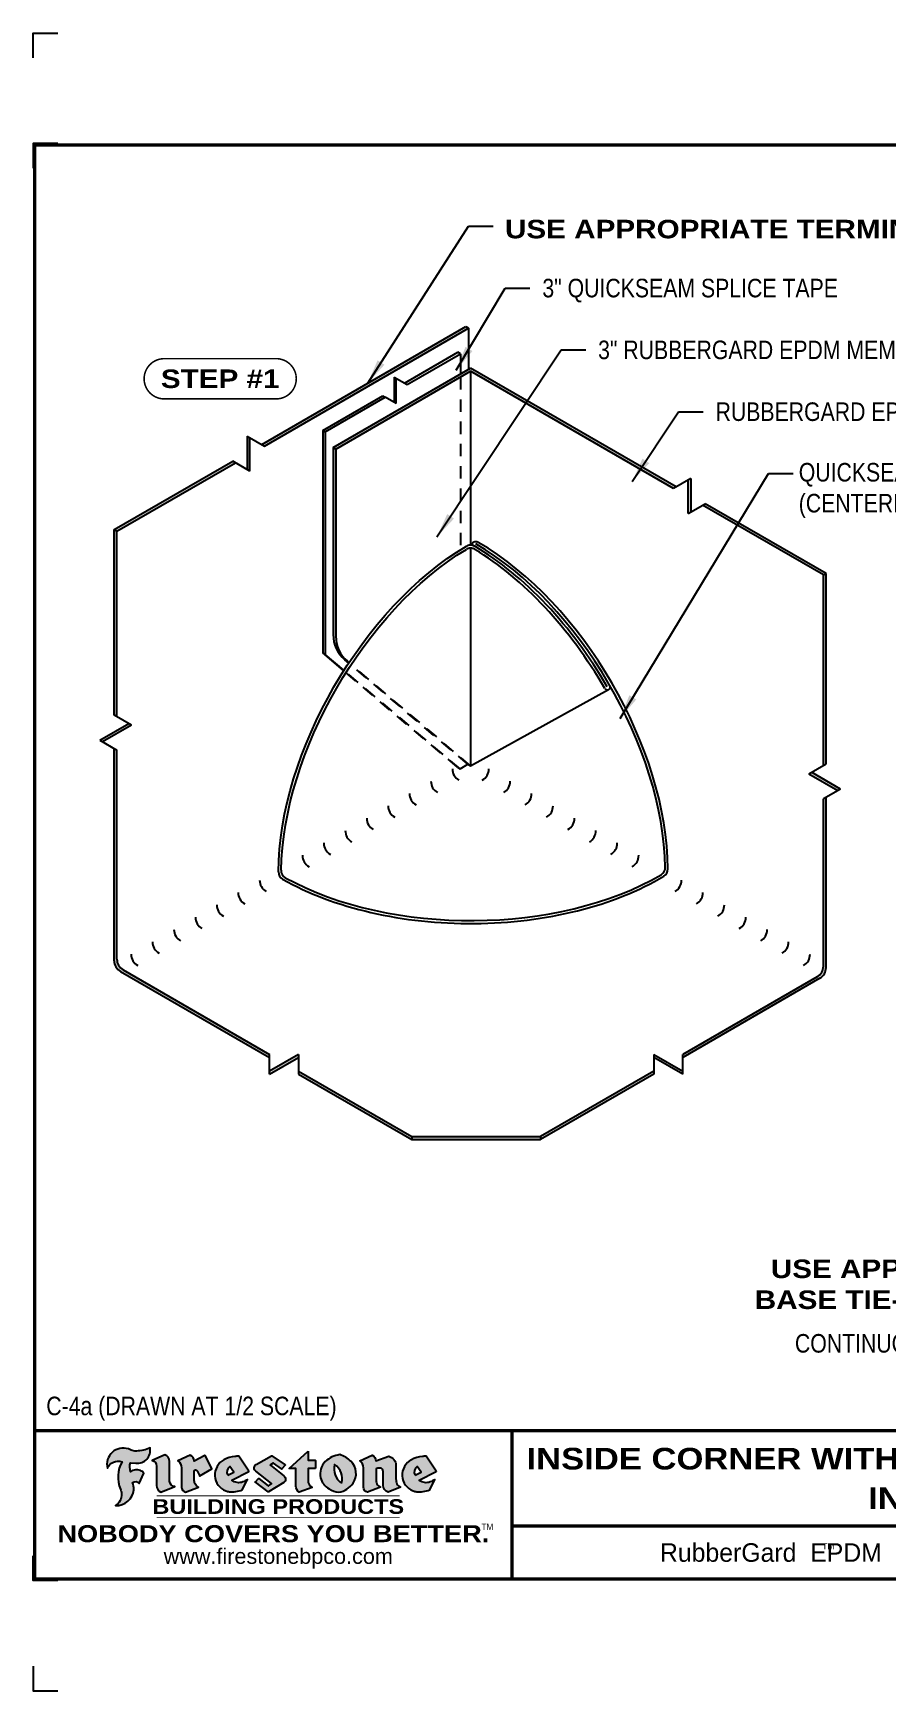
# Model space of a CAD drawing. Header units: inches. Extents: x 121.4 to 141.5, y -221.5 to -204.7.
# Drawn here: x 121.45 to 130.09, y -221.46 to -204.7 of the extents above; entities that cross this region are included whole.
import ezdxf
from ezdxf.enums import TextEntityAlignment as Align

# ---------------------------------------------------------------- set-up
doc = ezdxf.new("R2010")
doc.units = ezdxf.units.IN
doc.header["$MEASUREMENT"] = 0
doc.linetypes.add('HIDDEN', pattern=[0.375, 0.25, -0.125])
doc.linetypes.add('HIDDEN2', pattern=[0.1875, 0.125, -0.0625])
doc.layers.get('0').update_dxf_attribs({"linetype": 'CONTINUOUS'})
doc.layers.get('DEFPOINTS').update_dxf_attribs({"linetype": 'CONTINUOUS'})
for name, color, linetype in [('FSBP-ANNO-NOTE', 7, 'CONTINUOUS'), ('FSBP-MEMBRANE', 7, 'CONTINUOUS'), ('FSBP-TTLB', 7, 'CONTINUOUS'), ('FSBP-TTLB-BORDER', 7, 'CONTINUOUS'), ('FSBP-TTLB-TEXT', 7, 'CONTINUOUS')]:
    doc.layers.add(name, color=color, linetype=linetype)
doc.styles.add('FSBP_ARIAL', font='arial.ttf')
doc.styles.add('FSBP_ARIAL_BOLD', font='')
doc.styles.add('FSBP_ARIAL_NAR', font='ARIALN.TTF')
doc.styles.add('FSBP_BANKGOTHIC', font='bgothm.ttf')
doc.styles.get('FSBP_ARIAL_BOLD').set_extended_font_data('Arial Black')
doc.dimstyles.new('FSBP-LEADER', dxfattribs={"dimtxt": 0.1875, "dimasz": 0.25, "dimexe": 0.0625, "dimexo": 0.125, "dimgap": 0.125, "dimtad": 0, "dimtih": 1, "dimtoh": 1, "dimdec": 4, "dimzin": 0, "dimdsep": 46, "dimlunit": 4, "dimtxsty": 'FSBP_ARIAL_NAR', "dimcen": 0.09375, "dimclrd": 256, "dimclre": 256, "dimclrt": 256, "dimadec": 0, "dimazin": 0, "dimtfac": 1, "dimtdec": 4, "dimtofl": 0, "dimtmove": 0, "dimatfit": 3, "dimfxl": 0, "dimtolj": 1, "dimtzin": 0, "dimlwd": -1, "dimlwe": -1, "dimarcsym": 0})

# ---------------------------------------------------------------- blocks, each defined once
blk = doc.blocks.new('TTLB-EPDM_2')
at = {"layer": 'FSBP-TTLB-TEXT'}
h = blk.add_hatch(color=1, dxfattribs=at)
edge = h.paths.add_edge_path()
edge.add_arc((1.037309769669573, -0.1982514792917306), 0.1319107607348553, 264.0410451462098, 370.3106169565175)
edge.add_arc((1.027551646585694, 0.1214293576525799), 0.3273056962876235, 270.05058356628535, 295.23459397187514, ccw=False)
edge.add_arc((1.022801957313345, -0.06680179986895154), 0.1391656561713503, 249.3281275763668, 272.0749124149863, ccw=False)
edge.add_line((0.9736743133014443, -0.1970076156048179), (0.9474927838574558, -0.1852745150568325))
edge.add_arc((0.8939498971398288, -0.3394262635682071), 0.1631857907024099, 70.84590087378872, 194.3325259843273)
edge.add_arc((0.8444260109029493, -0.4259936440910768), 0.1179914261095279, 70.96950098067128, 156.9641407594482, ccw=False)
edge.add_arc((1.153141409296894, -0.4684497516079468), 0.3110405457095052, 150.3231137483159, 203.2084295854517)
edge.add_arc((0.7562495500622943, -0.6412608153899899), 0.1218587156617311, 0.8849157075190988, 24.34668939894999, ccw=False)
edge.add_arc((0.7493781665697374, -0.6475258110744375), 0.1289731377238325, -58.36655102076742, 3.6216782311386737, ccw=False)
edge.add_arc((0.8256699029544474, -0.5792158350996106), 0.1783301886510354, 267.2205474105585, 354.1381621173521)
edge.add_arc((0.7903121048625305, -0.6011409294291745), 0.212787892960859, 0.9996158580669322, 21.00503380861244)
edge.add_arc((1.01880712263941, -0.5666691048185161), 0.05136395668415847, 40.82117713173261, 125.52727787225791, ccw=False)
edge.add_line((1.057676976260041, -0.5330924682126437), (1.102776947655911, -0.4308018311949837))
edge.add_arc((1.040858222524664, -0.4699705673995949), 0.07326744446031509, 32.31675181867256, 66.31481236598174)
edge.add_arc((1.032262518825329, -0.5063316993097662), 0.1102246948011782, 69.8179132332389, 125.254734720681)
edge.add_arc((1.127708877207287, -0.368959353531244), 0.1659710644737306, 164.1569669952081, 196.5811013160487, ccw=False)
edge.add_line((0.9680425188342383, -0.3236487780942383), (1.023615334387159, -0.3294494641845773))
h = blk.add_hatch(color=1, dxfattribs=at)
edge = h.paths.add_edge_path()
edge.add_line((1.275239419159561, -0.6223407783464694), (1.415345367376062, -0.5660418822574371))
edge.add_arc((1.421019305783958, -0.5090099247487757), 0.05731350411836949, 181.9717871001989, 264.31851000495806, ccw=False)
edge.add_line((1.363739737527226, -0.5109819325197265), (1.363412352251203, -0.3102363679013962))
edge.add_arc((1.294263659668751, -0.3103491388303989), 0.06914878453844908, 0.0934405599591014, 72.42834396969012)
edge.add_line((1.315139561173908, -0.2444268274366692), (1.186839444240604, -0.3024209471341379))
edge.add_arc((1.175246268095289, -0.3585110609420917), 0.05727567197445628, -0.017399788185912257, 78.322067691347, ccw=False)
edge.add_line((1.232521937428658, -0.3585284546236807), (1.232574268422297, -0.555126496687123))
edge.add_arc((1.305699496415486, -0.5558575689677219), 0.07312888236350451, 179.4272023230205, 245.3845503102953)
h = blk.add_hatch(color=1, dxfattribs=at)
edge = h.paths.add_edge_path()
edge.add_line((1.792026821926584, -0.3839679064720229), (1.722158956877934, -0.2518542302253621))
edge.add_arc((1.720119655279638, -0.2529327078887852), 0.002306916790721817, 27.87197133405656, 117.3766794470751)
edge.add_line((1.719058846382097, -0.250884159729182), (1.610638460368705, -0.3070279753467702))
edge.add_arc((1.547088841662962, -0.3061026658494403), 0.06355635479880145, 359.165808011073, 425.8793658831422)
edge.add_line((1.573061729235633, -0.2480956029480268), (1.446879247402876, -0.3051325108639702))
edge.add_arc((1.407812067100189, -0.370357133046621), 0.07602957263902092, -3.441403975725109, 59.07992244284969, ccw=False)
edge.add_line((1.483704536400296, -0.3749210150788969), (1.483704536400296, -0.5723838140635706))
edge.add_arc((1.54053746518044, -0.568254406115083), 0.05698275005415228, 184.1557352478595, 255.3066498366543)
edge.add_line((1.526084036778343, -0.6233736605654059), (1.657291340682093, -0.570650514527486))
edge.add_arc((1.688298576827198, -0.5021390388423987), 0.0752015358480571, 207.5160880841914, 245.649226723163, ccw=False)
edge.add_arc((1.721050197024907, -0.4914488168456328), 0.1093332836229113, 179.4823365255141, 204.5537900001094, ccw=False)
edge.add_line((1.611721375809452, -0.4904610114968335), (1.611721375809452, -0.4126404716788983))
edge.add_arc((1.628589765097195, -0.414159299036043), 0.01693662875851176, 28.356188110622725, 174.8549701683585, ccw=False)
edge.add_arc((1.627340435522395, -0.4197189881350504), 0.02111886817708033, 22.216893572439517, 40.10213956426492, ccw=False)
edge.add_line((1.646891420738257, -0.4117336534413738), (1.666638796144639, -0.4549750258192233))
edge.add_arc((1.668737246926742, -0.4540167099035481), 0.002306916790685496, 204.545128184284, 299.6323508190091)
edge.add_line((1.669877862091766, -0.4560219186518992), (1.791128135493295, -0.3870515928837648))
edge.add_line((1.791128135493295, -0.3870515928837648), (1.792026821926584, -0.3839679064720229))
h = blk.add_hatch(color=1, dxfattribs=at)
h.paths.add_polyline_path([(2.063388732080512, -0.2583237030618903, 0.02524281661523788), (2.025024361750752, -0.2610532129309178, 0.1213611957758757), (1.901773912052249, -0.3008158885520373, 0.6151668103976068), (1.93274136141747, -0.6099060679591872, 0.05306812109568645), (1.967936229862175, -0.617865745600497, 0.1150932231766138), (2.099126721549737, -0.5994933789882708), (2.151195569562105, -0.4944891916583316, -0.08755405562188731), (2.104230609512001, -0.5187113292177372, -0.265591761123442), (1.992692314386659, -0.5010701623316862), (2.165347897647223, -0.4141184325909109, 0.4518949533370738), (2.166222728871162, -0.4107679608846269)])
h.paths.add_polyline_path([(2.014217313945437, -0.4188965037300676), (1.951113654018855, -0.4515330109460507, -0.3720533890450154), (1.973177450672722, -0.3607130665457561)], flags=16)
h = blk.add_hatch(color=1, dxfattribs=at)
edge = h.paths.add_edge_path()
edge.add_arc((2.260407392426802, -0.3775796671688782), 0.04152450223225729, 123.20805433950699, 232.2027298779723, ccw=False)
edge.add_line((2.237665217914071, -0.3428366421988329), (2.393535971665983, -0.2540943745380986))
edge.add_arc((2.394677353533142, -0.2560991469722482), 0.002306916790741334, 55.64644466176611, 119.65426054492559, ccw=False)
edge.add_line((2.395979141996861, -0.2541946229174954), (2.531809646140459, -0.3470380726374032))
edge.add_arc((2.530468902927946, -0.3489153772789875), 0.002306916790700397, -42.731101238422525, 54.4661353739603, ccw=False)
edge.add_line((2.532163440279987, -0.3504807552658491), (2.498457913851155, -0.3869673252714421))
edge.add_arc((2.496763376499139, -0.3854019472845934), 0.002306916790672934, 233.7527076894875, 317.26889876138785, ccw=False)
edge.add_line((2.495399362263356, -0.38726241234572), (2.413849913492982, -0.3274738082119626))
edge.add_arc((2.412485899257181, -0.3293342732731342), 0.002306916790720064, 53.75270768979358, 124.4135619297835)
edge.add_line((2.41118211687575, -0.3274311136421062), (2.382933981293377, -0.346782838468144))
edge.add_arc((2.38423776367478, -0.3486859980991606), 0.002306916790694898, 124.4135619293799, 231.8459020253626)
edge.add_line((2.382812599816248, -0.3505000469010184), (2.519899969301207, -0.4581994452042721))
edge.add_arc((2.494247019847682, -0.4908523236374461), 0.04152450223225742, -55.21225898295222, 51.84590202520428, ccw=False)
edge.add_line((2.517938320565804, -0.5249552055672808), (2.364434947484597, -0.6179520922513717))
edge.add_arc((2.36323960192349, -0.6159790200102006), 0.002306916790726996, 233.2955624372927, 301.20872157023314, ccw=False)
edge.add_line((2.361860787187538, -0.6178285429225383), (2.231266621301074, -0.5204709167214361))
edge.add_arc((2.232647938930649, -0.5186232623475259), 0.002306916790697672, 135.5134179846393, 233.21798691998708, ccw=False)
edge.add_line((2.231002150870836, -0.5170067083764565), (2.262839375599356, -0.4845937328397696))
edge.add_arc((2.264485163659225, -0.4862102868108537), 0.002306916790748497, 53.0352839999411, 135.513417985369, ccw=False)
edge.add_line((2.265872365996302, -0.4843670465239001), (2.361834678328762, -0.5565872257804898))
edge.add_arc((2.363221880665761, -0.5547439854936304), 0.002306916790627066, 233.0352840000685, 302.2362632414394)
edge.add_line((2.36445241715569, -0.5566953042850713), (2.39428499383348, -0.5378823484768844))
edge.add_arc((2.393054457343549, -0.5359310296853765), 0.002306916790685166, 302.2362632406177, 412.2027298768422)
edge.add_line((2.394468296066179, -0.5341081404551886), (2.234958295420142, -0.4103916733127022))
h = blk.add_hatch(color=1, dxfattribs=at)
edge = h.paths.add_edge_path()
edge.add_line((2.763460561272041, -0.2072496393923444), (2.763460561272041, -0.2969520779963801))
edge.add_arc((2.765767478062699, -0.2969520779963943), 0.00230691679065842, 179.9999999996471, 269.9999999996471)
edge.add_line((2.765767478062685, -0.2992589947870528), (2.835417693520355, -0.2992589947870528))
edge.add_arc((2.835417693520355, -0.3015659115777538), 0.002306916790701052, 0, 90, ccw=False)
edge.add_line((2.837724610311056, -0.3015659115777538), (2.837724610311056, -0.3790761307453892))
edge.add_arc((2.83541769352037, -0.3790761307453749), 0.002306916790686842, 269.99999999964706, 359.99999999964706, ccw=False)
edge.add_line((2.835417693520355, -0.3813830475360618), (2.765767478062685, -0.3813830475360618))
edge.add_arc((2.765767478062699, -0.3836899643267202), 0.00230691679065842, 90.00000000035294, 180.0000000003529)
edge.add_line((2.763460561272041, -0.3836899643267344), (2.763460561272041, -0.5033995910642801))
edge.add_arc((2.836735953378943, -0.5071368822038516), 0.07337063740681413, 177.0802527808789, 245.3249543133826)
edge.add_line((2.806105814540615, -0.5738080530967267), (2.674529557384915, -0.6226036013049594))
edge.add_arc((2.708610405062069, -0.564298408791804), 0.06753517344606039, 177.0345319916277, 239.6926428024901, ccw=False)
edge.add_line((2.641165668230087, -0.560804539009709), (2.641165668230087, -0.3836899643267344))
edge.add_arc((2.638858751439429, -0.3836899643267202), 0.00230691679065842, 359.9999999996471, 449.999999999647)
edge.add_line((2.638858751439443, -0.3813830475360618), (2.572857950769389, -0.3813830475360618))
edge.add_line((2.572857950769389, -0.3813830475360618), (2.763460561272041, -0.2072496393923444))
h = blk.add_hatch(color=1, dxfattribs=at)
edge = h.paths.add_edge_path(flags=16)
edge.add_arc((2.940363509127394, -0.4847985213681437), 0.1684614578629418, 344.5558804047865, 417.0140046669545)
edge.add_arc((3.194458079644619, -0.3883534532477785), 0.1684614578629414, 164.5558804047864, 237.0140046669546)
edge = h.paths.add_edge_path()
edge.add_arc((3.069375116502199, -0.4399344555144872), 0.1828726885096673, 136.0914512150047, 191.213418978326)
edge.add_arc((3.064939550433406, -0.4318234379590333), 0.1803148804748503, 194.0167254156723, 240.6663730831859)
edge.add_arc((3.098047041778981, -0.3845058757092554), 0.2378525180183701, 239.2975390661776, 264.2889872773176)
edge.add_arc((3.04884478212623, -0.4190232383793012), 0.203760689247156, 277.1986764832036, 326.503572961274)
edge.add_arc((3.077739326803546, -0.4341046616465112), 0.171374865791709, 325.3768876809902, 406.3828327799087)
edge.add_arc((3.011839488065919, -0.4896144380417797), 0.2571945645850002, 44.28462553519766, 73.82901434867304)
edge.add_arc((3.117152499586992, -0.4983433120546693), 0.2579560664039132, 97.50292863483666, 134.1039137579027)
h = blk.add_hatch(color=1, dxfattribs=at)
edge = h.paths.add_edge_path()
edge.add_line((3.322690228557462, -0.5721896537377091), (3.322690228557462, -0.3749210150788969))
edge.add_arc((3.246797759257384, -0.3703571330465745), 0.076029572638996, 356.5585960242387, 419.0799224428129)
edge.add_line((3.285864939560099, -0.3051325108639702), (3.412047421392799, -0.2480956029480268))
edge.add_arc((3.386074533820159, -0.3061026658494941), 0.06355635479883807, 0.3962622833877276, 65.87936588318718, ccw=False)
edge.add_line((3.449629368605429, -0.3056631084210863), (3.580526418688805, -0.2593848434574539))
edge.add_arc((3.555744121700958, -0.3530904070730321), 0.09692726601172152, 2.366977007666776, 75.18615851992018, ccw=False)
edge.add_line((3.652588689330287, -0.3490873311063041), (3.652588689330287, -0.4883770011386872))
edge.add_arc((3.761877549389556, -0.4914934052703811), 0.1093332836229047, 178.3666365323574, 204.5537900000422)
edge.add_arc((3.729125929191727, -0.5021836272670953), 0.07520153584796169, 207.5160880841711, 245.2240541443093)
edge.add_line((3.697611150971852, -0.5704631245385627), (3.572585913552643, -0.6207021253773775))
edge.add_arc((3.59534718600759, -0.5526356419907701), 0.07177131519198746, 180.3328587115751, 251.51018566665869, ccw=False)
edge.add_line((3.523577081955409, -0.5530525936986663), (3.523577081955409, -0.4153032515383615))
edge.add_arc((3.486319529276879, -0.4148773504126441), 0.0372599868942854, 359.3450650296066, 449.0500281941028)
edge.add_arc((3.482769874121713, -0.4419622099033496), 0.06447454900600783, 86.29402372314017, 119.8211331593848)
edge.add_line((3.450707067966732, -0.3860252459975726), (3.450707067966732, -0.4904610114968335))
edge.add_arc((3.560035889182251, -0.491448816845647), 0.1093332836229751, 179.4823365255069, 204.5537900001023)
edge.add_arc((3.527284268984408, -0.5021390388424952), 0.07520153584796385, 207.5160880841699, 245.6492267231416)
edge.add_line((3.496277032839316, -0.570650514527486), (3.365069728935509, -0.6233736605654059))
edge.add_arc((3.37950248606194, -0.5682868177318081), 0.05694615642555727, 183.9298782390169, 255.318496325343, ccw=False)
h = blk.add_hatch(color=1, dxfattribs=at)
h.paths.add_polyline_path([(3.957695472291277, -0.2583237030618903, 0.02524281661523822), (3.919331101961575, -0.2610532129309178, 0.1085638477195505), (3.807890832595604, -0.2939221658134414, 0.6425897848490651), (3.827048101628293, -0.6099060679591872, 0.05306812109569052), (3.862242970072884, -0.617865745600497, 0.1150932231766133), (3.993433461760503, -0.5994933789882708), (4.045502309772871, -0.4944891916583316, -0.08755405562189084), (3.998537349722767, -0.5187113292177372, -0.2655917611234366), (3.886999054597368, -0.5010701623316862), (4.059654637857989, -0.4141184325909109, 0.4518949533370731), (4.060529469081928, -0.4107679608846269)])
h.paths.add_polyline_path([(3.90852405415626, -0.4188965037300676), (3.845420394229677, -0.4515330109460507, -0.3720533890450147), (3.867484190883488, -0.3607130665457561)], flags=16)
at = {"layer": 'DEFPOINTS', "linetype": 'Continuous', "ltscale": 1.75}
for points in [[(-0.015625, 13.88083333333333), (-0.015625, 14.13083333333333), (0.234375, 14.13083333333333)], [(-0.015625, -2.380833333333342), (-0.015625, -2.630833333333342), (0.234375, -2.630833333333342)]]:
    blk.add_lwpolyline(points, dxfattribs=at)
at = {"layer": 'DEFPOINTS', "color": 1}
for points in [[(0.234375, 13.015625), (-0.015625, 13.015625), (-0.015625, 12.765625)], [(0.234375, -1.515625), (-0.015625, -1.515625), (-0.015625, -1.265625)]]:
    blk.add_lwpolyline(points, dxfattribs=at)
at = {"layer": 'FSBP-TTLB', "const_width": 0.03125}
for points in [[(0, 0), (0, -1.5), (20, -1.5), (20, 0), (0, 0)], [(4.825208527206769, 0), (4.825208527206769, -0.9643749050531198)], [(4.825208527206769, -0.9643749050531198), (15.84028770518938, -0.9643749050531198)], [(4.825208527206769, -0.9643749050531198), (4.825208527206769, -1.5)]]:
    blk.add_lwpolyline(points, dxfattribs=at)
at = {"layer": 'FSBP-TTLB-BORDER', "const_width": 0.03125}
blk.add_lwpolyline([(20, 0), (20, 13), (0, 13), (0, 0)], dxfattribs=at)
at = {"layer": 'FSBP-TTLB-TEXT', "color": 1}
blk.add_line((0.7358432058323388, -0.379822754145593), (0.7358432058323388, -0.379822754145593), dxfattribs=at)
for points in [[(1.023615323725323, -0.3294494630716969, 0.5000510906601082), (1.167090420776901, -0.1746414942047778, -0.1103304102359608), (1.027840608309816, -0.2058762110801382, -0.09957876667165425), (0.9736743133014443, -0.1970076156048179), (0.9474927838574558, -0.1852745150568325, 0.5978159689075124), (0.7358432058323388, -0.379822754145593, -0.3938834584182213), (0.8828996422548698, -0.3144510229727047, 0.2349406564350952), (0.86727108227484, -0.5910237178633082, -0.1027304183841549), (0.8780937320133262, -0.6393788197974146, -0.2772692352614086), (0.8170223912655956, -0.7573362346216896, 0.3985429150902959), (1.003067614090241, -0.5974286950643517, 0.0875124847930418), (0.9889600163401155, -0.5248671157293501, -0.3874031597924062), (1.057676976260041, -0.5330924682126437), (1.102776947655911, -0.4308018311949837, 0.1494423498871741), (1.07029056398062, -0.4028746979725923, 0.2467195073738216), (0.9686394281704906, -0.4163228904100862, -0.1424285161541127), (0.9680425188342383, -0.3236487780942383), (1.023615334387159, -0.3294494641845773)], [(2.166222728871162, -0.4107679608846269), (2.063388732080512, -0.2583237030618903, 0.02524281661523788), (2.025024361750752, -0.2610532129309178, 0.1085638477195265), (1.913584092384895, -0.2939221658134414, 0.6425897848491228), (1.93274136141747, -0.6099060679591872, 0.05306812109568648), (1.967936229862175, -0.617865745600497, 0.1150932231766137), (2.099126721549737, -0.5994933789882708), (2.151195569562105, -0.4944891916583316, -0.0875540556218873), (2.104230609512001, -0.5187113292177372, -0.2655917611234418), (1.992692314386659, -0.5010701623316862), (2.165347897647223, -0.4141184325909109)], [(2.763460561272041, -0.2072496393923444), (2.763460561272041, -0.2969520779963801, 0.4142135623730958), (2.765767478062685, -0.2992589947870528), (2.835417693520355, -0.2992589947870528, -0.414213562373095), (2.837724610311056, -0.3015659115777538), (2.837724610311056, -0.3790761307453892, -0.4142135623730938), (2.835417693520355, -0.3813830475360618), (2.765767478062685, -0.3813830475360618, 0.4142135623730958), (2.763460561272041, -0.3836899643267344), (2.763460561272041, -0.5033995910642801, 0.3068985753588853), (2.806105814540615, -0.5738080530967267), (2.674529557384915, -0.6226036013049594, -0.2804194150632976), (2.641165668230087, -0.560804539009709), (2.641165668230087, -0.3836899643267344, 0.414213562373095), (2.638858751439443, -0.3813830475360618), (2.572857950769389, -0.3813830475360618), (2.763460561272041, -0.2072496393923444)], [(4.060529469081928, -0.4107679608846269), (3.957695472291277, -0.2583237030618903, 0.02524281661523788), (3.919331101961575, -0.2610532129309178, 0.1085638477195265), (3.807890832595604, -0.2939221658134414, 0.6425897848491228), (3.827048101628293, -0.6099060679591872, 0.05306812109568648), (3.862242970072884, -0.617865745600497, 0.1150932231766137), (3.993433461760503, -0.5994933789882708), (4.045502309772871, -0.4944891916583316, -0.0875540556218873), (3.998537349722767, -0.5187113292177372, -0.2655917611234418), (3.886999054597368, -0.5010701623316862), (4.059654637857989, -0.4141184325909109)], [(4.059654637857989, -0.4141184325909109, 0.4518949533370731), (4.060529469081928, -0.4107679608846269, 0.4518949533370731)]]:
    blk.add_lwpolyline(points, format="xyb", dxfattribs=at)
for points in [[(1.275239419159561, -0.6223407783464694), (1.415345367376062, -0.5660418822574371, -0.3756100036733062), (1.363739737527226, -0.5109819325197265), (1.363412352251203, -0.3102363679013962, 0.3265360292958048), (1.315139561173908, -0.2444268274366692), (1.186839444240604, -0.3024209471341379, -0.3557863980845349), (1.232521937428658, -0.3585284546236807), (1.232574268422297, -0.555126496687123, 0.2960110723418457)], [(1.792026821926584, -0.3839679064720229), (1.722158956877934, -0.2518542302253621, 0.4116839150163434), (1.719058846382097, -0.250884159729182), (1.610638460368705, -0.3070279753467702, 0.2996033003794034), (1.573061729235633, -0.2480956029480268), (1.446879247402876, -0.3051325108639702, -0.2797757560995365), (1.483704536400296, -0.3749210150788969), (1.483704536400296, -0.5723838140635706, 0.320828638474519), (1.526084036778343, -0.6233736605654059), (1.657291340682093, -0.570650514527486, -0.1679398621276611), (1.621603752698661, -0.5368819723450571, -0.1098333365370753), (1.611721375809452, -0.4904610114968335), (1.611721375809452, -0.4126404716788983, -0.743334502655012), (1.64349420176768, -0.4061152228778298, -0.07819791644735608), (1.646891420738257, -0.4117336534413738), (1.666638796144639, -0.4549750258192233, 0.4404648714563479), (1.669877862091766, -0.4560219186518992), (1.791128135493295, -0.3870515928837648)], [(2.234958295420142, -0.4103916733127022, -0.5150044486718882), (2.237665217914071, -0.3428366421988329), (2.393535971665983, -0.2540943745380986, -0.2867822934100265), (2.395979141996861, -0.2541946229174954), (2.531809646140459, -0.3470380726374032, -0.4515027974650387), (2.532163440279987, -0.3504807552658491), (2.498457913851155, -0.3869673252714421, -0.3814439164929681), (2.495399362263356, -0.38726241234572), (2.413849913492982, -0.3274738082119626, 0.3184718635035665), (2.41118211687575, -0.3274311136421062), (2.382933981293377, -0.346782838468144, 0.5064094529656681), (2.382812599816248, -0.3505000469010184), (2.519899969301207, -0.4581994452042721, -0.5043597839115849), (2.517938320565804, -0.5249552055672808), (2.364434947484597, -0.6179520922513717, -0.3053163970316367), (2.361860787187538, -0.6178285429225383), (2.231266621301074, -0.5204709167214361, -0.4541703869768119), (2.231002150870836, -0.5170067083764565), (2.262839375599356, -0.4845937328397696, -0.3762644290664977), (2.265872365996302, -0.4843670465239001), (2.361834678328762, -0.5565872257804898, 0.3114700032088108), (2.36445241715569, -0.5566953042850713), (2.39428499383348, -0.5378823484768844, 0.520381097387146), (2.394468296066179, -0.5341081404551886)], [(2.937624918725987, -0.3131105398334029, 0.2452625673097023), (2.889993533867141, -0.4754966266250307, 0.2064059665179019), (2.976604338974084, -0.5890186876871866, 0.1094800500670344), (3.074378098474654, -0.6211778035979165, 0.2185147641853038), (3.218764944843201, -0.5314757029352819, 0.3689489483072479), (3.195959963110113, -0.3100352223135445, 0.1296305888694145), (3.0834694040758, -0.242595816912754, 0.1610736375384317)], [(3.322690228557462, -0.5721896537377091), (3.322690228557462, -0.3749210150788969, 0.2797757560995341), (3.285864939560099, -0.3051325108639702), (3.412047421392799, -0.2480956029480268, -0.2937618496109166), (3.449629368605429, -0.3056631084210863), (3.580526418688805, -0.2593848434574539, -0.3288760160581939), (3.652588689330287, -0.3490873311063041), (3.652588689330287, -0.4883770011386872, 0.114762897203527), (3.662431105063263, -0.536926560769686, 0.166032965990522), (3.697611150971852, -0.5704631245385627), (3.572585913552643, -0.6207021253773775, -0.3209557512194564), (3.523577081955409, -0.5530525936986663), (3.523577081955409, -0.4153032515383615, 0.4127061514896111), (3.48693727661589, -0.3776224848030694, 0.1473421876160361), (3.450707067966732, -0.3860252459975726), (3.450707067966732, -0.4904610114968335, 0.1098333365370753), (3.460589444855941, -0.5368819723450855, 0.1679398621276611), (3.496277032839316, -0.570650514527486), (3.365069728935509, -0.6233736605654059, -0.3219729545308964), (3.322690228557462, -0.5721896537377091, 29.1476284739)], [(1.951113654018855, -0.4515330109460507), (2.014217313945437, -0.4188965037300676), (1.973177450672722, -0.3607130665457561, 0.3720533890450154)], [(3.10274193015772, -0.5296595419651595, 0.3271311138286319), (3.032079658614293, -0.3434924326507627, 0.3271311138286322)], [(3.845420394229677, -0.4515330109460507), (3.90852405415626, -0.4188965037300676), (3.867484190883488, -0.3607130665457561, 0.3720533890450154)]]:
    blk.add_lwpolyline(points, format="xyb", close=True, dxfattribs=at)
at = {"layer": 'FSBP-TTLB-TEXT', "const_width": 0.0078125}
for points in [[(1.233926579809207, -0.6584455781731435), (3.691229482685259, -0.6584455781731577)], [(1.233926579809207, -0.8761560960495984), (3.691229482685259, -0.8761560960495842)]]:
    blk.add_lwpolyline(points, dxfattribs=at)
at = {"layer": 'FSBP-TTLB-TEXT', "color": 1}
for centre, start, end in [((1.789987520328282, -0.3850463841354355), 299.6323508193319, 27.87197133380463), ((2.164310260790558, -0.412058050385383), 296.7304547840455, 34.00233684987403)]:
    blk.add_arc(centre, 0.00230691679068068, start, end, dxfattribs=at)
at = {"layer": 'FSBP-TTLB-TEXT', "lineweight": 18, "style": 'FSBP_ARIAL_BOLD'}
blk.add_text('BUILDING PRODUCTS', height=0.1484375, dxfattribs=at).set_placement((2.462578031247233, -0.7673008371113639), align=Align.MIDDLE_CENTER)
at = {"layer": 'FSBP-TTLB-TEXT', "color": 1}
for s, height, style, p in [('NOBODY COVERS YOU BETTER.', 0.171875, 'FSBP_ARIAL_BOLD', (2.412604263603384, -1.041650450587369)), ('TM', 0.0625, 'FSBP_BANKGOTHIC', (4.576671173373001, -0.9725745042934193))]:
    blk.add_text(s, height=height, dxfattribs=dict(at, style=style)).set_placement(p, align=Align.MIDDLE_CENTER)
at = {"layer": 'FSBP-TTLB-TEXT'}
for s, height, style, p in [('RubberGard  EPDM', 0.1875, 'FSBP_BANKGOTHIC', (7.443365678241776, -1.23218745252656)), ('TM', 0.0625, 'FSBP_BANKGOTHIC', (8.023397742165457, -1.169706269210366)), ('www.firestonebpco.com', 0.15625, 'FSBP_ARIAL', (2.462578031247233, -1.268657306740124))]:
    blk.add_text(s, height=height, dxfattribs=dict(at, style=style)).set_placement(p, align=Align.MIDDLE_CENTER)
for tag, height, style, p in [('MAXIMUM_WARRANTY', 0.1875, 'FSBP_ARIAL_BOLD', (18.03987100774941, 0.2240244307510579)), ('ACCPT_SYSTEMS', 0.21875, 'FSBP_ARIAL', (12.49438170418193, -1.23218745252656))]:
    blk.add_attdef(tag, text='', height=height, dxfattribs=dict(at, style=style)).set_placement(p, align=Align.MIDDLE_LEFT)
for tag, height, style, p in [('DETAIL_DESCP_LINE_1', 0.21875, 'FSBP_ARIAL_BOLD', (10.33118450231211, -0.2831249841755152)), ('DETAIL_DESCP_LINE_2', 0.21875, 'FSBP_ARIAL_BOLD', (10.33118450231211, -0.6812499208775904)), ('ISSUE_REV_DATE', 0.21875, 'FSBP_ARIAL', (16.84069633627263, -0.7282559425942452)), ('DETAIL_NUMBER', 0.4375, 'FSBP_ARIAL', (18.91941590748775, -0.8931630692489421))]:
    blk.add_attdef(tag, text='', height=height, dxfattribs=dict(at, style=style)).set_placement(p, align=Align.MIDDLE_CENTER)

msp = doc.modelspace()

# ---------------------------------------------------------------- hatches: boundary and pattern name
at = {"layer": 'FSBP-MEMBRANE'}
h = msp.add_hatch(color=256, dxfattribs=at)
h.paths.add_polyline_path([(125.8498254570759, -207.6789327522577), (125.8227621632078, -207.6633077522577), (123.7581978944571, -208.8552844885801), (123.7852611883253, -208.8709094885801)])
h.paths.add_polyline_path([(123.4917597296512, -209.0403626347531), (123.464696435783, -209.0247376347531), (122.2666618771935, -209.7164232096532), (122.2937251710619, -209.7320482096532)])
h.paths.add_polyline_path([(123.6385104589883, -208.7861829154936), (123.61144716512, -208.7705579154935), (123.61144716512, -209.1094642078396), (123.6385104589883, -209.1250892078396)])
h = msp.add_hatch(color=256, dxfattribs=at)
h.paths.add_polyline_path([(125.8697773623598, -208.0844715745917), (124.4804227873417, -208.8866158124783), (124.50748608121, -208.9022408124783), (125.8697773623598, -208.1157215745917), (127.9218175837523, -209.3004675488007), (127.9488808776205, -209.2848425488007)])
h.paths.add_polyline_path([(128.0956316069575, -209.2001159757143), (128.0685683130894, -209.2157409757141), (128.0685683130894, -209.5546472680602), (128.0956316069575, -209.5390222680603)])
h.paths.add_polyline_path([(128.2423823362947, -209.4542956949738), (128.2153190424265, -209.4699206949737), (129.4368177725874, -210.175153315647), (129.4638810664556, -210.1595283156469)])
edge = h.paths.add_edge_path()
edge.add_line((124.5074860812099, -209.0578269504356), (124.50748608121, -208.9022408124783))
edge.add_line((124.50748608121, -208.9022408124783), (124.4804227873417, -208.8866158124783))
edge.add_line((124.4804227873417, -208.8866158124783), (124.4804227873417, -209.0734519504355))
edge.add_line((124.4804227873417, -209.0734519504355), (124.4804227873418, -210.778020147291))
edge.add_arc((124.8137561206751, -210.778020147291), 0.333333333333367, 180, 229.6733576615029)
edge.add_line((124.5980413381093, -211.0321426447085), (124.6373152828954, -211.0654807810251))
edge.add_ellipse((125.8437966002463, -212.089322298975), major_axis=(1.355625165037658, 2.348011661864171), ratio=0.5773502691896301, start_angle=83.87970708067519, end_angle=83.99937793956792, ccw=False)
edge.add_line((124.6404298206704, -211.0607766060569), (124.6251046319777, -211.0477676447087))
edge.add_arc((124.8408194145433, -210.793645147291), 0.333333333333389, 180, 229.6733576615493, ccw=False)
edge.add_line((124.5074860812099, -210.793645147291), (124.5074860812099, -209.0578269504356))
h = msp.add_hatch(color=256, dxfattribs=at)
h.paths.add_polyline_path([(122.2937251710619, -209.7320482096531), (122.2666618771936, -209.7164232096532), (122.2666618771937, -211.592591139596), (122.2937251710619, -211.608216139596)])
h.paths.add_polyline_path([(122.4404759003989, -211.6929427126825), (122.4134126065305, -211.6773177126825), (122.1199111478565, -211.8467708588555), (122.1469744417249, -211.8623958588556)])
h.paths.add_polyline_path([(122.2937251710619, -211.947122431942), (122.2666618771937, -211.9314974319421), (122.2666618771938, -214.0749132106084, 0.2679491924312242), (122.3291618771938, -214.1831663860815), (123.8372573285449, -215.0538657008828), (123.8372573285449, -215.0226157008829), (122.3562251710618, -214.1675413860814, -0.2679491924309793), (122.2937251710619, -214.0592882106083)])
h.paths.add_polyline_path([(124.1307587872189, -215.0538657008828), (124.1307587872189, -215.0226157008827), (123.8372573285448, -215.1920688470557), (123.8372573285448, -215.2233188470558)])
h.paths.add_polyline_path([(124.1307587872189, -215.1920688470559), (124.1307587872189, -215.2233188470557), (125.2757573837707, -215.8843840949967), (125.2757573837707, -215.8531340949966)])
h.paths.add_polyline_path([(126.5756775893759, -215.8531340949966), (125.2757573837707, -215.8531340949966), (125.2757573837707, -215.8843840949966), (126.5756775893759, -215.8843840949966)])
h.paths.add_polyline_path([(127.7206761859276, -215.2233188470559), (127.7206761859276, -215.1920688470558), (126.5756775893759, -215.8531340949966), (126.5756775893759, -215.8843840949968)])
h.paths.add_polyline_path([(127.7206761859276, -215.0226157008827), (127.7206761859276, -215.0538657008828), (128.0141776446018, -215.2233188470558), (128.0141776446017, -215.1920688470557)])
h.paths.add_polyline_path([(129.4013810664558, -214.2529634318548, 0.2679491924306856), (129.4638810664555, -214.1447102563818), (129.4638810664556, -212.423946356549), (129.4368177725874, -212.4395713565488), (129.4368177725874, -214.1290852563815, -0.2679491924311498), (129.3743177725874, -214.2373384318546), (128.0141776446017, -215.0226157008828), (128.0141776446017, -215.053865700883)])
h.paths.add_polyline_path([(129.3171303371187, -212.1697666372894), (129.2900670432504, -212.1853916372893), (129.5835685019243, -212.3548447834626), (129.6106317957927, -212.3392197834626)])
h.paths.add_polyline_path([(129.4638810664556, -210.159528315647), (129.4368177725874, -210.175153315647), (129.4368177725874, -212.100665064203), (129.4638810664556, -212.085040064203)])

# ---------------------------------------------------------------- linework, layer by layer
at = {"layer": 'FSBP-ANNO-NOTE', "const_width": 0.015625}
msp.add_lwpolyline([(122.7724061863128, -208.3944402397268), (123.9039751687822, -208.3944402397268, 0.9999999999999999), (123.9039751687822, -207.9875014414848), (122.7724061863128, -207.9875014414848, 0.9999999999999999)], format="xyb", close=True, dxfattribs=at)
at = {"layer": 'FSBP-MEMBRANE'}
for p, q in [((123.7581978944571, -208.85528448858), (125.8227621632078, -207.6633077522576)), ((125.8227621632078, -207.6633077522577), (125.8498254570759, -207.6789327522577)), ((123.7852611883253, -208.8709094885801), (125.8498254570759, -207.6789327522577)), ((125.8498254570759, -207.6789327522577), (125.8498254570759, -208.0959908124783)), ((125.2273725295207, -208.2502154435195), (125.7675530437164, -207.9383420782376)), ((125.7675530437164, -207.9383420782376), (125.7415722816029, -207.9233420782376)), ((124.4804227873417, -208.8866158124783), (125.8697773623598, -208.0844715745918)), ((124.50748608121, -208.9022408124783), (125.8697773623599, -208.1157215745916)), ((125.0970120121167, -208.1749517637046), (125.2273725295207, -208.2502154435195)), ((125.0970120121167, -208.1749517637046), (125.0970120121167, -208.4291314829641)), ((127.9488808776205, -209.2848425488007), (125.8697773623598, -208.0844715745918)), ((125.8697773623599, -208.1157215745918), (125.8697773623599, -209.8735639710608)), ((127.9218175837523, -209.3004675488007), (125.8697773623599, -208.1157215745918)), ((125.117309482518, -208.4408502329641), (125.117309482518, -208.1866705137046)), ((124.4004160323638, -208.7276589997611), (125.0072464355151, -208.3773053031493)), ((124.9812656734016, -208.3623053031492), (125.0072464355151, -208.3773053031493)), ((125.117309482518, -208.4408502329641), (125.0072464355152, -208.3773053031493)), ((123.61144716512, -208.7705579154935), (123.7852611883253, -208.8709094885801)), ((123.61144716512, -208.7705579154936), (123.61144716512, -209.1094642078396)), ((123.6385104589883, -209.1250892078396), (123.6385104589883, -208.7861829154936)), ((124.3744352702504, -208.7126589997611), (124.4004160323639, -208.727658999761)), ((124.3744352702508, -208.7126589997613), (124.3744352702509, -209.1346438719586)), ((124.4004160323638, -208.727658999761), (124.4004160323639, -209.119643871959)), ((124.4804227873417, -208.8866158124783), (124.4804227873417, -209.0734519504355)), ((124.50748608121, -208.9022408124783), (124.4804227873417, -208.8866158124783)), ((124.50748608121, -208.9022408124783), (124.50748608121, -209.0578269504355)), ((122.2666618771935, -209.7164232096532), (123.4646964357831, -209.0247376347531)), ((122.2937251710619, -209.7320482096532), (123.4917597296512, -209.0403626347531)), ((123.6385104589883, -209.1250892078396), (123.4646964357831, -209.0247376347531)), ((124.3744352702509, -209.1346438719586), (124.3744352702509, -210.9634927168785)), ((124.400416032364, -209.1196438719589), (124.4004160323639, -210.9784927168782)), ((128.0956316069575, -209.2001159757142), (127.9218175837523, -209.3004675488007)), ((128.0685683130894, -209.5546472680603), (128.0685683130894, -209.2157409757141)), ((128.0956316069575, -209.2001159757142), (128.0956316069575, -209.5390222680603)), ((128.0685683130894, -209.5546472680603), (128.2423823362947, -209.4542956949738)), ((129.4368177725874, -210.1751533156469), (128.2153190424265, -209.4699206949737)), ((129.4638810664556, -210.1595283156469), (128.2423823362946, -209.4542956949737)), ((122.2937251710619, -209.7320482096532), (122.2666618771935, -209.7164232096532)), ((122.2666618771937, -211.592591139596), (122.2666618771936, -209.7164232096532)), ((122.2937251710619, -211.608216139596), (122.2937251710619, -209.7320482096532)), ((125.8697773623599, -209.9040277036618), (125.8697773623599, -212.104322298975)), ((129.4368177725874, -210.1751533156469), (129.4638810664557, -210.1595283156469)), ((129.4368177725874, -212.100665064203), (129.4368177725874, -210.1751533156469)), ((129.4638810664555, -212.0850400642031), (129.4638810664556, -210.1595283156468)), ((124.3744352702509, -210.9634927168784), (124.4004160323639, -210.9784927168781)), ((124.5867188245518, -211.1436920350172), (124.3744352702509, -210.9634927168784)), ((124.5896253291042, -211.1391051881099), (124.400416032364, -210.9784927168782)), ((124.6373152828954, -211.0654807810251), (124.5980413381092, -211.0321426447084)), ((124.6404298206704, -211.0607766060569), (124.6251046319773, -211.0477676447084)), ((125.8697773623599, -212.104322298975), (127.2653959063292, -211.3331780823082)), ((122.1199111478566, -211.8467708588555), (122.4134126065306, -211.6773177126825)), ((122.4404759003989, -211.6929427126825), (122.1469744417249, -211.8623958588556)), ((122.4404759003989, -211.6929427126825), (122.2666618771936, -211.592591139596)), ((122.1199111478565, -211.8467708588556), (122.2937251710619, -211.947122431942)), ((122.2666618771938, -214.0749132106084), (122.2666618771937, -211.931497431942)), ((122.2937251710619, -214.0592882106084), (122.2937251710619, -211.947122431942)), ((129.2900670432504, -212.1853916372893), (129.4638810664557, -212.085040064203)), ((129.2900670432504, -212.1853916372893), (129.5835685019243, -212.3548447834626)), ((129.6106317957926, -212.3392197834626), (129.3171303371187, -212.1697666372893)), ((129.6106317957927, -212.3392197834626), (129.4368177725873, -212.4395713565489)), ((129.4368177725874, -214.1290852563815), (129.4368177725874, -212.4395713565489)), ((129.4638810664555, -214.1447102563815), (129.4638810664556, -212.4239463565489)), ((122.3291618771938, -214.1831663860815), (123.8372573285449, -215.0538657008827)), ((122.3562251710617, -214.1675413860814), (123.8372573285449, -215.0226157008829)), ((129.3743177725875, -214.2373384318545), (128.0141776446017, -215.0226157008827)), ((129.4013810664557, -214.2529634318548), (128.0141776446017, -215.0538657008829)), ((124.1307587872189, -215.0226157008827), (123.8372573285448, -215.1920688470557)), ((123.8372573285448, -215.2233188470558), (123.8372573285449, -215.0226157008828)), ((124.1307587872189, -215.0226157008827), (124.1307587872189, -215.2233188470557)), ((127.7206761859276, -215.0226157008827), (128.0141776446017, -215.1920688470557)), ((127.7206761859276, -215.0226157008827), (127.7206761859276, -215.2233188470557)), ((128.0141776446017, -215.2233188470558), (128.0141776446017, -215.0226157008828)), ((123.8372573285449, -215.2233188470558), (124.130758787219, -215.0538657008828)), ((124.1307587872189, -215.1920688470558), (125.2757573837707, -215.8531340949966)), ((127.7206761859276, -215.1920688470558), (126.5756775893759, -215.8531340949966)), ((128.0141776446017, -215.2233188470558), (127.7206761859276, -215.0538657008828)), ((124.130758787219, -215.2233188470557), (125.2757573837707, -215.8843840949967)), ((127.7206761859276, -215.2233188470559), (126.5756775893759, -215.8843840949969)), ((125.2757573837707, -215.8531340949966), (125.2757573837707, -215.8843840949966)), ((125.2757573837707, -215.8531340949966), (126.5756775893759, -215.8531340949966)), ((125.2757573837707, -215.8843840949966), (126.5756775893759, -215.8843840949966)), ((126.5756775893759, -215.8531340949966), (126.5756775893759, -215.8843840949966))]:
    msp.add_line(p, q, dxfattribs=at)
at = {"layer": 'FSBP-MEMBRANE', "linetype": 'Continuous'}
for p, q in [((125.2013917674071, -208.2352154435195), (125.7415722816029, -207.9233420782376)), ((125.7675530437164, -207.9383420782376), (125.7675530437164, -208.1434908124783)), ((124.3744352702508, -208.7126589997608), (124.9812656734016, -208.3623053031492))]:
    msp.add_line(p, q, dxfattribs=at)
at = {"layer": 'FSBP-MEMBRANE', "linetype": 'HIDDEN2'}
for p, q in [((125.7675530437164, -208.1747408124782), (125.7675530437164, -209.9213662216724)), ((125.7367265514008, -212.1198892204987), (124.6097979408855, -211.1632830063493)), ((125.7627073135141, -212.1348892204985), (124.6126995866653, -211.1586920350173)), ((125.8427140684917, -212.088697298975), (124.6603110398774, -211.08500099182)), ((125.8697773623599, -212.104322298975), (124.6634205254764, -211.0802925282545)), ((125.7367265514009, -212.1198892204987), (125.7627073135139, -212.1348892204985)), ((125.7627073135139, -212.1348892204984), (125.8427140684917, -212.088697298975)), ((125.8427140684917, -212.088697298975), (125.8697773623599, -212.104322298975))]:
    msp.add_line(p, q, dxfattribs=at)
at = {"layer": 'FSBP-MEMBRANE', "linetype": 'HIDDEN'}
for q in [(125.8957581244734, -209.8755956744293), (125.9119691911684, -209.8850342817313)]:
    msp.add_line((125.8957581244734, -209.8755956744293), q, dxfattribs=at)
at = {"layer": 'FSBP-MEMBRANE'}
for points in [[(124.4804227873418, -209.0734519504355), (124.4804227873418, -210.7780201472909, 0.220199839138491), (124.5980413381092, -211.0321426447084)], [(124.5074860812099, -209.0578269504356), (124.5074860812099, -210.7936451472909, 0.2201998391384749), (124.6251046319773, -211.0477676447084)]]:
    msp.add_lwpolyline(points, format="xyb", dxfattribs=at)
at = {"layer": 'FSBP-MEMBRANE', "linetype": 'HIDDEN'}
for centre, radius, start, end in [((125.8697773623599, -209.9873610369952), 0.08333333333333333, 58.89809055939563, 121.1019094406099), ((125.8697773623599, -209.956897304394), 0.08333333333323995, 59.58218338401678, 120.4178166159579)]:
    msp.add_arc(centre, radius, start, end, dxfattribs=at)
at = {"layer": 'FSBP-MEMBRANE'}
for centre, radius, start, end in [((127.2513832895111, -211.3066517450203), 0.03000000000002019, 210.0000000000103, 29.9999999999769), ((125.8140643247157, -212.137363400609), 0.1284835804025044, 178.7006910524146, 240.9385429986505), ((125.925490400004, -212.1373634006091), 0.1284835804025044, 299.0614570013203, 1.299308947557721), ((125.5975579737695, -212.262363400609), 0.1284835804025044, 178.7006910524146, 240.9385429986505), ((126.1419967509501, -212.2623634006092), 0.1284835804025044, 299.0614570013203, 1.299308947557721), ((125.1645452718773, -212.512363400609), 0.1284835804025044, 178.7006910524146, 240.9385429986505), ((125.3810516228234, -212.387363400609), 0.1284835804025044, 178.7006910524146, 240.9385429986505), ((126.3585031018961, -212.3873634006093), 0.1284835804025044, 299.0614570013203, 1.299308947557721), ((126.5750094528421, -212.5123634006094), 0.1284835804025044, 299.0614570013203, 1.299308947557721), ((124.9480389209313, -212.637363400609), 0.1284835804025044, 178.7006910524146, 240.9385429986505), ((126.7915158037882, -212.6373634006096), 0.1284835804025044, 299.0614570013203, 1.299308947557721), ((124.7315325699851, -212.762363400609), 0.1284835804025044, 178.7006910524146, 240.9385429986505), ((127.0080221547342, -212.7623634006097), 0.1284835804025044, 299.0614570013203, 1.299308947557721), ((124.298519868093, -213.012363400609), 0.1284835804025044, 178.7006910524146, 240.9385429986505), ((124.5150262190391, -212.887363400609), 0.1284835804025044, 178.7006910524146, 240.9385429986505), ((127.2245285056803, -212.8873634006097), 0.1284835804025044, 299.0614570013203, 1.299308947557721), ((127.4410348566263, -213.0123634006099), 0.1284835804025044, 299.0614570013203, 1.299308947557721), ((124.0100527643311, -213.1780347962654), 0.0833333333332248, 179.5821833840844, 240.4178166160055), ((124.0364351306575, -213.162802929965), 0.08333333333308969, 178.8980905593535, 241.1019094407552), ((127.7550907714822, -213.1333073897594), 0.08333333333323022, 300.2646132762686, 1.090612388768347), ((127.7814609938553, -213.1476963751956), 0.0833333333332613, 300.9886779956935, 0.4255553754257418), ((123.8655071662007, -213.262363400609), 0.1284835804025044, 178.7006910524146, 240.9385429986505), ((127.8740475585184, -213.2623634006101), 0.1284835804025044, 299.0614570013203, 1.299308947557721), ((123.4324944643085, -213.512363400609), 0.1284835804025044, 178.7006910524146, 240.9385429986505), ((123.6490008152546, -213.387363400609), 0.1284835804025044, 178.7006910524146, 240.9385429986505), ((128.0905539094645, -213.3873634006101), 0.1284835804025044, 299.0614570013203, 1.299308947557721), ((128.3070602604105, -213.5123634006102), 0.1284835804025044, 299.0614570013203, 1.299308947557721), ((123.2159881133624, -213.637363400609), 0.1284835804025044, 178.7006910524146, 240.9385429986505), ((128.5235666113565, -213.6373634006104), 0.1284835804025044, 299.0614570013203, 1.299308947557721), ((122.9994817624163, -213.762363400609), 0.1284835804025044, 178.7006910524146, 240.9385429986505), ((128.7400729623025, -213.7623634006105), 0.1284835804025044, 299.0614570013203, 1.299308947557721), ((122.5664690605241, -214.012363400609), 0.1284835804025044, 178.7006910524146, 240.9385429986505), ((122.7829754114702, -213.887363400609), 0.1284835804025044, 178.7006910524146, 240.9385429986505), ((128.9565793132486, -213.8873634006106), 0.1284835804025044, 299.0614570013203, 1.299308947557721), ((129.1730856641946, -214.0123634006107), 0.1284835804025044, 299.0614570013203, 1.299308947557721), ((122.3916618771938, -214.0749132106084), 0.125, 180, 239.9999999999994), ((122.4187251710617, -214.0592882106084), 0.125, 180, 239.9999999999994), ((129.3118177725874, -214.1290852563815), 0.125, 299.9999999999997, 0), ((129.3388810664557, -214.1447102563815), 0.125, 299.9999999999997, 0)]:
    msp.add_arc(centre, radius, start, end, dxfattribs=at)
at = {"layer": 'FSBP-MEMBRANE', "linetype": 'HIDDEN'}
msp.add_ellipse((125.921738886587, -209.8605956744293), major_axis=(-0.03674234614176157, 0), ratio=0.5773502691898349, start_param=3.926990816986861, end_param=7.068583470576654, dxfattribs=at)
at = {"layer": 'FSBP-MEMBRANE'}
for centre, major_axis, ratio, start_param, end_param in [((125.9477196487005, -212.059322298975), (-1.35562516503752, 2.348011661864142), 0.5773502691896513, 3.935604054708559, 5.49778714378219), ((125.8957581244734, -212.089322298975), (1.355625165037663, -2.348011661864188), 0.5773502691896257, 1.570796326794897, 2.347738545220942), ((125.8697773623599, -212.104322298975), (-1.355625165037539, 2.348011661864067), 0.5773502691896583, -1.570796326794889, -0.8078536760513156), ((125.921738886587, -212.074322298975), (-1.355625165037706, 2.348011661864167), 0.5773502691896301, 3.949213572140122, 5.497787143782124), ((125.8697773623599, -212.104322298975), (-2.71125033007538, 5.675575050812881e-14), 0.5773502691896132, 0.8078536760513764, 2.361513133683399), ((125.8697773623599, -212.134322298975), (2.711250330075213, 9.16728239950012e-14), 0.57735026918965, 3.935446761958588, 5.51751512562361)]:
    msp.add_ellipse(centre, major_axis=major_axis, ratio=ratio, start_param=start_param, end_param=end_param, dxfattribs=at)
at = {"layer": 'FSBP-MEMBRANE', "extrusion": (0, 0, -1)}
for centre, major_axis, ratio, start_param, end_param in [((125.8437966002463, -212.089322298975), (1.355625165037658, 2.348011661864171), 0.5773502691896301, 3.935446761958628, 5.489331198810742), ((125.8697773623599, -212.104322298975), (1.355625165037774, 2.348011661864069), 0.5773502691896358, 3.949446329641066, 5.475331631128203)]:
    msp.add_ellipse(centre, major_axis=major_axis, ratio=ratio, start_param=start_param, end_param=end_param, dxfattribs=at)

# ---------------------------------------------------------------- block references
at = {"ltscale": 1.75}
ref = msp.add_blockref('TTLB-EPDM_2', (121.4627011304549, -218.8271762231815), dxfattribs=at)
ref.add_attrib('DETAIL_DESCP_LINE_1', 'INSIDE CORNER WITH 3" FLAP AND QUICKSEAM SPLICE TAPE', dxfattribs={"layer": 'FSBP-TTLB-TEXT', "height": 0.21875, "style": 'FSBP_ARIAL_BOLD'}).set_placement((131.793885632767, -219.1103012073571), align=Align.MIDDLE_CENTER)
ref.add_attrib('DETAIL_DESCP_LINE_2', 'INSTALLATION STEPS', dxfattribs={"layer": 'FSBP-TTLB-TEXT', "height": 0.21875, "style": 'FSBP_ARIAL_BOLD'}).set_placement((131.793885632767, -219.5084261440591), align=Align.MIDDLE_CENTER)

# ---------------------------------------------------------------- texts
at = {"layer": 'DEFPOINTS', "style": 'FSBP_ARIAL_NAR'}
msp.add_text('C-4a (DRAWN AT 1/2 SCALE)', height=0.1875, dxfattribs=at).set_placement((121.5798584845293, -218.5771762231815), align=Align.MIDDLE_LEFT)
at = {"layer": 'FSBP-ANNO-NOTE', "style": 'FSBP_ARIAL_NAR'}
for s, p in [('3" QUICKSEAM SPLICE TAPE', (126.5952873641184, -207.2738722858974)), ('3" RUBBERGARD EPDM MEMBRANE FLAP', (127.1587632082206, -207.8988722858974)), ('RUBBERGARD EPDM MEMBRANE', (128.3466684273112, -208.5238722858974))]:
    msp.add_text(s, height=0.1875, dxfattribs=at).set_placement(p, align=Align.MIDDLE_LEFT)
at = {"layer": 'FSBP-ANNO-NOTE', "style": 'FSBP_ARIAL_BOLD'}
msp.add_text('STEP #1', height=0.1875, dxfattribs=at).set_placement((123.3381906775475, -208.1909708406058), align=Align.MIDDLE_CENTER)
at = {"layer": 'FSBP-ANNO-NOTE', "char_height": 0.1875, "attachment_point": 1}
for s, width, heights, insert, style in [('{\\W1.77534; }USE APPROPRIATE TERMINATION DETAIL', 6.211232607292914, [0.6027234361508567], (126.0694218262649, -206.5835235639778), 'FSBP_ARIAL_BOLD'), ('QUICKSEAM CORNER FLASHING\\P(CENTERED IN CORNER)', 3.397113694754808, [0.6122641662650243], (129.1875586297963, -209.0423564217789), 'FSBP_ARIAL_NAR'), ('{\\W3.71144; }USE APPROPRIATE\\P{\\W0.765613; } BASE TIE-IN DETAIL', 3.057671478050906, [0.6027234361508567], (128.5959367245329, -217.0967870354099), 'FSBP_ARIAL_BOLD'), ('{\\W7.4549; }CONTINUOUS BEAD OF LAP SEALANT\\P{\\W9.6422;     }(SEE NOTE #2)', 4.381365816171922, [0.5879998193293294], (128.7036434531316, -217.8503231470279), 'FSBP_ARIAL_NAR')]:
    msp.add_mtext_dynamic_manual_height_columns(s, width=width, gutter_width=5, heights=heights, dxfattribs=dict(at, insert=insert, style=style))

# ---------------------------------------------------------------- leaders
at = {"layer": 'FSBP-ANNO-NOTE'}
for points in [[(124.8291487858739, -208.2369707031317), (125.8489269480859, -206.6488722858974), (126.0989269480859, -206.6488722858974)], [(125.7253224335494, -208.1042372533353), (126.2202873641184, -207.2738722858974), (126.4702873641184, -207.2738722858974)], [(125.5295420402115, -209.7899712977139), (126.7837632082206, -207.8988722858974), (127.0337632082206, -207.8988722858974)], [(127.5036033896805, -209.2296149034729), (127.9716684273112, -208.5238722858974), (128.2216684273112, -208.5238722858974)], [(127.3804584159699, -211.6263383942938), (128.8825617085784, -209.1488722858974), (129.1325617085784, -209.1488722858974)]]:
    msp.add_leader(points, dimstyle='FSBP-LEADER', dxfattribs=at)

doc.saveas('drawing.dxf')
